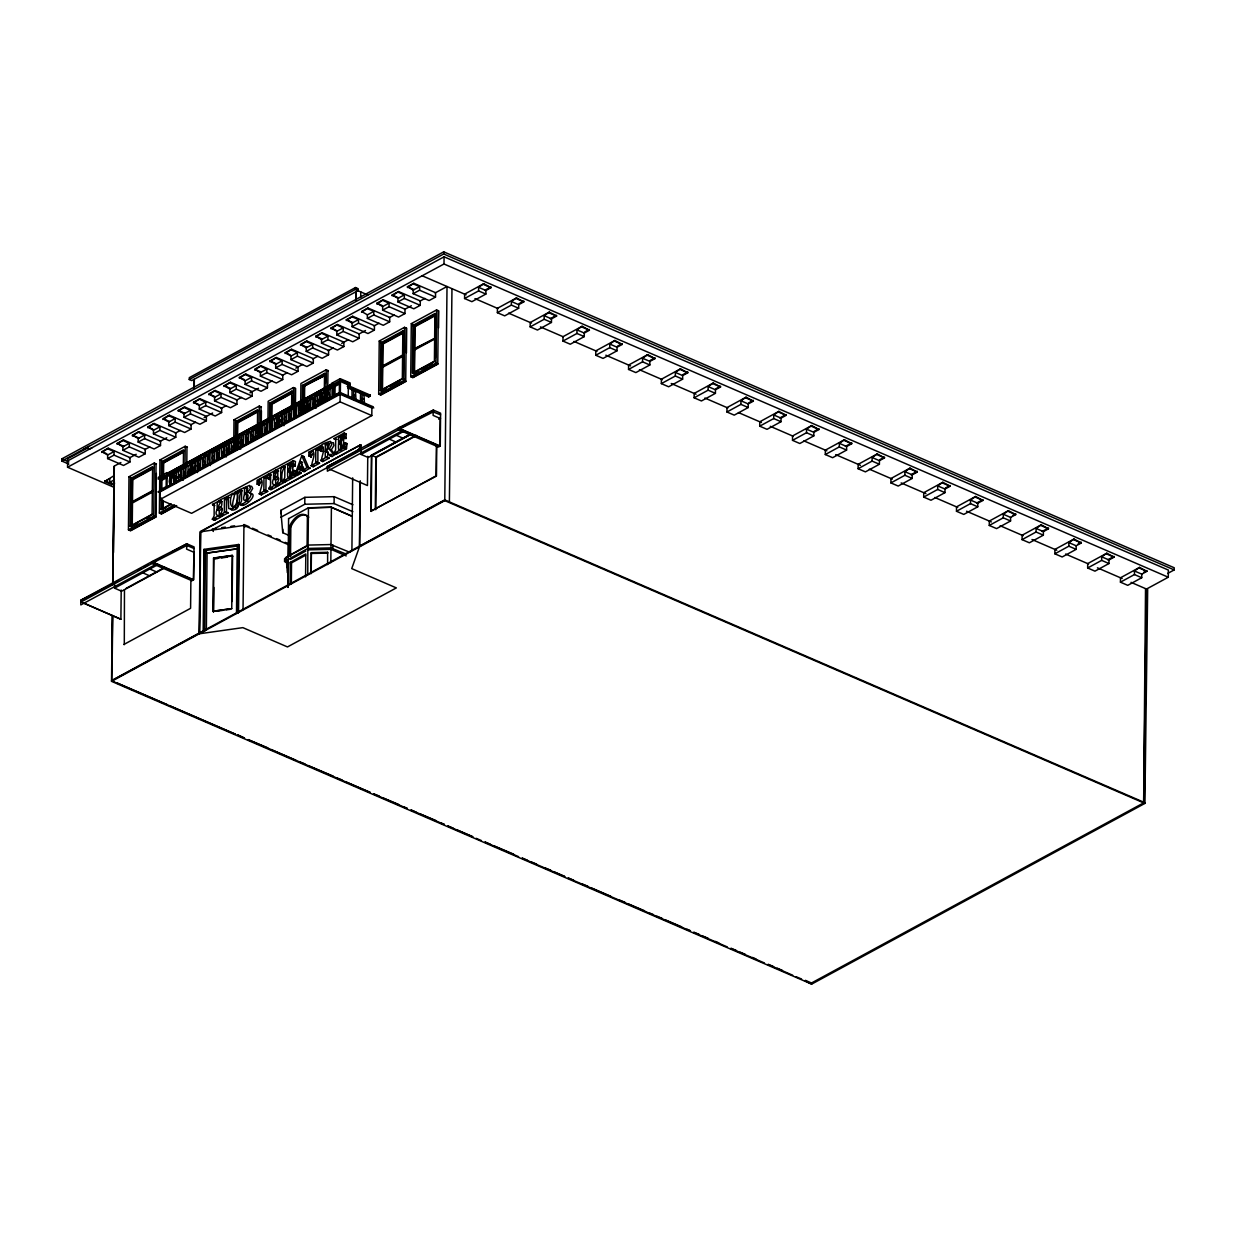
<?xml version="1.0" encoding="UTF-8"?>
<svg xmlns="http://www.w3.org/2000/svg" width="1236" height="1236" viewBox="0 0 1236 1236"><rect width="100%" height="100%" fill="white"/><g stroke="black" fill="none" stroke-linecap="round" stroke-linejoin="round"><path stroke-width="1.5" d="M464.581 298.525L464.628 294.137L483.724 283.724L491.016 287.694L485.902 290.491L478.61 287.324L478.579 290.908L464.581 298.525L471.889 301.677L485.872 294.06L485.902 290.491M478.61 287.324L483.724 283.724M497.382 312.708L497.428 308.32L516.524 297.907L523.817 301.878L518.703 304.674L511.395 301.507L511.364 305.091L497.382 312.708L504.69 315.86L518.672 308.243L518.703 304.674M511.395 301.507L516.524 297.907M530.182 326.891L530.213 322.503L549.309 312.09L556.602 316.061L551.488 318.857L544.195 315.69L544.164 319.274L530.182 326.891L537.475 330.043L551.457 322.426L551.488 318.857M544.195 315.69L549.309 312.09M562.967 341.074L563.013 336.686L582.11 326.273L589.402 330.244L584.288 333.04L576.98 329.873L576.949 333.457L562.967 341.074L570.275 344.226L584.257 336.609L584.288 333.04M576.98 329.873L582.11 326.273M595.767 355.257L595.798 350.869L614.895 340.456L622.202 344.427L617.073 347.208L609.781 344.056L609.75 347.64L595.767 355.257L603.06 358.409L617.042 350.792L617.073 347.208M609.781 344.056L614.895 340.456M628.552 369.44L628.599 365.053L647.695 354.639L654.987 358.61L649.873 361.391L642.565 358.239L642.535 361.824L628.552 369.44L635.86 372.592L649.842 364.975L649.873 361.391M642.565 358.239L647.695 354.639M661.353 383.623L661.384 379.236L680.495 368.822L687.788 372.793L682.658 375.574L675.366 372.422L675.335 376.007L661.353 383.623L668.645 386.775L682.627 379.158L682.658 375.574M675.366 372.422L680.495 368.822M694.138 397.807L694.184 393.419L713.28 383.005L720.573 386.976L715.459 389.757L708.151 386.605L708.12 390.19L694.138 397.807L701.445 400.958L715.428 393.342L715.459 389.757M708.151 386.605L713.28 383.005M726.938 411.99L726.969 407.602L746.08 397.189L753.373 401.159L748.259 403.94L740.951 400.788L740.92 404.373L726.938 411.99L734.23 415.141L748.228 407.525L748.259 403.94M740.951 400.788L746.08 397.189M759.723 426.173L759.769 421.785L778.865 411.372L786.158 415.342L781.044 418.123L773.751 414.972L773.705 418.556L759.723 426.173L767.031 429.325L781.013 421.708L781.044 418.123M773.751 414.972L778.865 411.372M792.523 440.356L792.554 435.968L811.666 425.555L818.958 429.525L813.844 432.306L806.536 429.155L806.505 432.724L792.523 440.356L799.816 443.508L813.813 435.891L813.844 432.306M806.536 429.155L811.666 425.555M825.308 454.539L825.354 450.151L844.451 439.738L851.743 443.709L846.629 446.49L839.337 443.338L839.306 446.907L825.308 454.539L832.616 457.691L846.598 450.074L846.629 446.49M839.337 443.338L844.451 439.738M858.108 468.722L858.155 464.334L877.251 453.921L884.543 457.892L879.429 460.673L872.122 457.521L872.091 461.09L858.108 468.722L865.416 471.874L879.399 464.257L879.429 460.673M872.122 457.521L877.251 453.921M890.909 482.905L890.94 478.517L910.036 468.104L917.328 472.075L912.214 474.856L904.922 471.704L904.891 475.273L890.909 482.905L898.201 486.057L912.183 478.44L912.214 474.856M904.922 471.704L910.036 468.104M923.694 497.088L923.74 492.7L942.836 482.287L950.129 486.258L945.015 489.039L937.707 485.887L937.676 489.456L923.694 497.088L931.002 500.24L944.984 492.623L945.015 489.039M937.707 485.887L942.836 482.287M956.494 511.271L956.525 506.868L975.621 496.47L982.929 500.441L977.8 503.222L970.507 500.07L970.476 503.639L956.494 511.271L963.786 514.423L977.769 506.806L977.8 503.222M970.507 500.07L975.621 496.47M989.279 525.455L989.325 521.051L1008.422 510.653L1015.714 514.624L1010.6 517.405L1003.292 514.253L1003.261 517.822L989.279 525.455L996.587 528.606L1010.569 520.989L1010.6 517.405M1003.292 514.253L1008.422 510.653M1022.079 539.638L1022.11 535.234L1041.222 524.837L1048.514 528.807L1043.4 531.588L1036.092 528.436L1036.062 532.005L1022.079 539.638L1029.372 542.789L1043.354 535.173L1043.4 531.588M1036.092 528.436L1041.222 524.837M1054.864 553.805L1054.911 549.417L1074.007 539.02L1081.299 542.99L1076.185 545.771L1068.877 542.619L1068.846 546.188L1054.864 553.805L1062.172 556.972L1076.154 549.356L1076.185 545.771M1068.877 542.619L1074.007 539.02M1087.665 567.988L1087.695 563.601L1106.807 553.203L1114.1 557.173L1108.986 559.954L1101.678 556.803L1101.647 560.371L1087.665 567.988L1094.957 571.156L1108.955 563.539L1108.986 559.954M1101.678 556.803L1106.807 553.203M1120.449 582.171L1120.496 577.784L1139.592 567.386L1146.884 571.356L1141.77 574.137L1134.478 570.986L1134.447 574.555L1120.449 582.171L1127.757 585.339L1141.74 577.722L1141.77 574.137M1134.478 570.986L1139.592 567.386M153.527 560.789L80.742 600.279L80.819 604.914L153.758 565.516L153.527 560.789L186.821 543.794L194.037 546.915L193.681 579.777L153.635 562.457M811.65 984.134L111.534 681.345L112.322 615.528M165.33 567.525L121.638 591.225L114.562 588.166L114.593 584.69M82.735 602.751L120.896 619.267L121.205 590.035M124.295 644.667L124.465 589.696M156.354 473.45L155.891 517.05L130.614 530.754L128.436 529.811L128.992 476.741L154.284 463.036L156.447 463.979M130.104 526.212L130.614 478.564L152.615 466.636L152.105 514.284L130.104 526.212L131.866 526.969M131.062 526.629L131.572 478.981L151.873 467.965M152.955 491.063L131.68 502.604L131.433 525.825L152.708 514.284M152.368 469.077L132.731 479.738L132.484 502.357L131.68 502.001L131.928 479.383L153.202 467.841M131.897 525.068L132.376 479.336L152.677 468.32M132.237 526.181L132.484 502.944L152.121 492.299M128.436 529.811L153.727 516.107L154.284 463.036M156.045 463.794L155.489 516.864L130.213 530.584M176.717 505.756L161.561 513.975L159.382 513.033L159.938 459.962L185.215 446.258L187.393 447.2M159.938 491.99L340.147 394.269L371.881 407.988L372.793 406.629L371.897 407.107L371.804 415.59L191.595 513.326L159.846 499.591L160.093 477.281M161.916 480.279L161.823 489.966L160.804 489.533L160.912 479.846L166.273 476.926L167.293 477.374L161.916 480.279L160.912 479.846M165.392 508.011L161.051 509.433L161.159 498M161.391 477.034L161.545 461.785L183.546 449.858L183.175 478.61M161.993 509.85L162.101 500.317M162.364 475.551L162.503 462.202L182.804 451.186M163.276 500.456L163.183 509.402L162.364 509.047L162.457 500.116M162.719 475.798L162.858 462.604L184.133 451.078M162.828 508.29L162.905 500.673M163.167 475.891L163.306 462.558L183.623 451.542M163.523 476.154L163.662 462.959L183.299 452.314M166.273 476.926L166.18 486.613L160.804 489.533M167.03 474.47L167.045 472.585L158.285 477.328L158.254 479.213L167.03 474.47L175.342 478.069M167.014 487.293L167.138 475.335L175.203 478.826M167.571 473.156L167.555 474.701L331.959 385.539L331.959 384.535L167.571 473.697M170.182 485.563L169.224 481.561L170.305 473.62L171.85 472.785L173.673 473.573L173.565 483.817M171.85 472.785C170.213 498.371 172.206 476.107 170.244 479.599M174.987 482.967L174.029 478.95L175.11 471.024L176.655 470.19L178.478 470.978L178.37 481.221M176.655 470.19C175.018 495.76 177.011 473.496 175.048 476.988M183.283 468.367L181.445 467.579L179.915 468.413C183.778 487.741 174.029 478.054 181.383 473.558C179.374 475.381 180.209 479.923 183.16 480.31M181.321 479.522L181.445 467.579M185.029 463.315L185.215 446.258M186.25 464.968C184.627 490.553 186.621 468.29 184.658 471.781C181.306 479.043 186.976 481.453 184.72 465.802L186.25 464.968L188.073 465.771L187.965 475.999M186.821 462.187L186.976 447.015M189.262 379.529L189.278 377.675L355.504 287.54L358.193 288.699L358.177 290.537L191.734 380.595L189.262 379.529L355.489 289.379L358.177 290.537M191.055 462.372L189.525 463.206C193.388 482.534 183.623 472.847 190.993 468.351C187.656 475.613 193.31 478.023 191.055 462.372L192.878 463.16L192.77 473.403M123.878 644.481L190.591 608.313L190.885 579.962M194.037 388.228L193.913 379.421M194.237 388.32L194.33 379.514M197.575 470.792L197.683 460.565L195.86 459.761L194.315 460.595C198.193 479.939 188.428 470.236 195.798 465.74C193.774 467.579 194.624 472.121 197.559 472.507M151.765 561.747L151.873 563.415L191.92 580.735L193.357 579.962L193.975 551.998M195.736 471.719L195.86 459.761M198.996 469.943L198.038 465.926L199.12 458L200.665 457.165L202.488 457.953L202.38 468.197M200.665 457.165C199.027 482.735 201.02 460.472 199.058 463.964M200.479 531.681L199.413 633.172L111.75 680.712L112.522 615.621M199.614 633.265L200.68 531.774L360.418 444.945M203.801 467.332L202.828 463.33L203.925 455.389L205.454 454.554L207.293 455.342L207.184 465.586M203.167 631.627L204.033 549.356L238.718 544.473L239.243 545.292L238.533 612.253M205.454 454.554C203.832 480.14 205.825 457.876 203.863 461.368M203.832 619.051L204.033 549.356M204.651 631.411L205.5 550.514L237.219 546.034L236.509 613.458M206.35 630.175L207.076 553.002L238.795 548.521M210.429 465.524C204.404 463.562 210.475 456.517 208.729 452.793L210.259 451.959L212.082 452.747L211.989 462.99M210.259 451.959C208.637 477.529 210.63 455.265 208.668 458.757M226.435 512.677L226.574 500.055L228.181 498.417L226.064 497.505L224.458 499.128L224.319 511.766L228.042 512.925L221.707 516.354C216.964 515.505 224.859 511.101 221.368 507.347L217.088 509.665C211.696 520.093 229.958 512.925 214.523 520.263L212.407 519.336L214.137 515.86L214.152 504.674L212.561 504.427L218.896 500.997C223.716 501.77 216.501 504.844 219.236 508.212M213.411 462.125L212.438 458.123L213.534 450.182L215.064 449.348L216.887 450.136L216.779 460.379M232.229 555.397L231.75 608.622L213.055 611.264L213.519 558.039L232.229 555.397L232.831 556.339M213.318 611.696L213.874 558.595L232.584 555.953L232.105 601.468M213.565 612.083L213.828 587.424M214.523 520.263L215.991 518.626M215.064 449.348C213.442 474.933 215.419 452.67 213.473 456.161M218.2 459.529L217.242 455.512L218.324 447.586L219.869 446.752L221.692 447.54L221.584 457.784M212.407 519.336L218.741 515.505M237.884 493.226L235.118 492.191L239.305 489.92L241.422 490.831L239.305 490.337L237.899 491.65L236.988 503.825L234.5 507.471L231.426 509.247L228.753 508.521L228.196 498.015L226.08 497.104C214.013 502.619 224.102 497.459 221.383 506.374L217.103 508.691L217.258 503.037L218.896 500.997M222.063 509.031L219.22 510.576L219.251 516.571L220.858 516.416M219.869 446.752C218.231 472.322 220.224 450.058 218.262 453.55M221.707 516.354L223.175 514.732M226.389 455.172L226.497 444.929L224.674 444.141L223.129 444.975C227.007 464.303 217.242 454.616 224.612 450.12C222.588 451.943 223.438 456.486 226.373 456.872M224.55 456.084L224.674 444.141M219.591 515.443L225.925 511.611M229.587 497.691L226.837 496.687L233.094 493.288C236.864 494.817 230.437 502.743 233.542 507.672M229.463 441.53C227.841 467.115 229.834 444.852 227.872 448.344C224.535 455.605 230.19 458.015 227.934 442.364L229.463 441.53L231.302 442.334L231.194 452.561M234.268 438.935L232.739 439.769C236.601 459.097 226.837 449.41 234.207 444.914C230.869 452.175 236.524 454.585 234.268 438.935L236.107 439.722L235.999 449.966M235.103 492.608C239.583 492.5 237.59 506.065 232.862 507.378C229.216 505.478 229.927 496.084 233.094 493.288M233.805 438.749L234.006 419.792L259.282 406.088L261.46 407.03M235.443 436.864L235.612 421.63L257.613 409.688L257.459 424.937M236.323 444.898L236.385 439.182M236.431 435.381L236.57 422.032L256.872 411.016M236.679 445.053L236.74 439.398M236.787 435.644L236.926 422.449L258.2 410.908M237.235 435.721L237.374 422.388L257.675 411.372M237.451 449.58L237.544 437.158L239.073 436.323L240.896 437.111L240.788 447.355M237.59 435.984L237.729 422.789L257.366 412.144M237.235 493.519L235.118 492.191M240.773 449.07L238.95 448.282L239.073 436.323M237.992 613.334L238.718 544.473M239.846 504.458L241.545 500.935L241.638 490.275L240 489.549L249.517 485.408L250.414 488.637L247.679 492.345C256.995 492.716 244.002 505.339 239.846 504.458L241.962 505.37C246.119 506.25 259.112 493.627 249.796 493.257L252.7 488.452L251.634 486.32L249.703 486.459M242.21 446.505L241.252 442.488L242.333 434.562L243.878 433.728L245.701 434.516L245.593 444.759M241.962 505.37L243.368 503.794M240 489.95L242.117 490.862L240 489.549M243.878 433.728C242.241 459.298 244.234 437.034 242.271 440.526M243.044 609.688L243.94 524.512L249.085 526.737M244.496 487.942L244.434 493.813C247.88 493.396 249.131 485.068 244.496 487.942L247.741 488.313M247.015 443.894L246.057 439.892L247.138 431.951L248.683 431.117L250.506 431.905L250.398 442.148M246.567 493.257L246.613 488.853M248.683 431.117C247.046 456.702 249.039 434.439 247.076 437.93M251.82 441.298L250.862 437.281L251.943 429.355L253.488 428.521L255.311 429.309L255.203 439.552M253.488 428.521C251.85 454.091 253.844 431.827 251.881 435.319M256.624 438.687L255.651 434.686L256.748 426.744L258.278 425.91L260.116 426.698L260.008 436.941M257.366 432.554L257.412 428.753M257.011 484.327L257.057 480.294L267.934 474.392L270.051 475.304L269.695 479.522L266.559 476.617L263.932 477.42L263.886 490.306L267.625 491.464L261.275 494.894C257.181 493.21 264.875 484.018 261.028 478.996C254.987 481.484 258.757 488.823 261.213 481.128M258.278 425.91C256.655 451.495 258.648 429.232 256.686 432.724M258.957 436.416L259.282 406.088M259.127 485.254L259.174 481.206M260.719 437.173L261.043 406.845M261.136 437.359L261.414 410.815M261.429 436.092L260.456 432.075L261.553 424.133L263.083 423.315L264.906 424.102L264.798 434.33M261.275 494.894L262.156 493.952M263.083 423.315C261.46 448.884 263.453 426.621 261.491 430.113M259.158 493.983L265.508 490.136M267.671 477.513L266.049 478.332L265.925 489.842L266.404 491.495L267.625 491.047M267.888 420.704C266.25 446.273 268.243 424.025 266.281 427.517C262.944 434.778 268.614 437.189 266.343 421.538L267.888 420.704L269.711 421.491L269.602 431.735M267.965 420.225L268.166 401.267L293.442 387.563L295.62 388.506L295.358 413.148M267.579 478.61L267.934 474.392M278.687 471.04L276.169 469.927L282.503 466.497L284.62 467.409L281.623 467.44L280.757 469.974L280.742 481.159L284.465 482.334L278.131 485.763C273.388 484.898 281.283 480.495 277.791 476.741L273.527 479.058C268.119 489.487 286.381 482.334 270.947 489.657L268.83 488.745L270.56 485.269L270.576 474.083L268.984 473.821L275.319 470.391C280.139 471.163 272.924 474.238 275.659 477.606M269.479 431.688L269.772 403.09L291.773 391.163L292.731 391.58L270.73 403.508L270.591 416.856M270.452 430.19L270.545 420.657M270.808 430.7L270.839 427.131L271.642 427.471M270.9 420.873L271.657 426.883M270.947 417.104L271.086 403.909L292.36 392.384M271.256 430.545L271.302 426.729M271.41 415.296L271.534 403.863L291.851 392.847M270.947 489.657L272.569 487.617M268.984 474.238L271.101 475.149L268.984 473.821M271.75 417.459L271.889 404.265L291.526 393.62M272.692 418.092C271.055 443.678 273.048 421.414 271.086 424.906C267.748 432.167 273.403 434.578 271.147 418.927L272.692 418.092L274.516 418.896L274.407 429.124M268.83 488.745L275.164 484.898M276.169 470.329L277.776 470.174L277.806 475.783L273.527 478.1L273.681 472.43L275.319 470.391M277.497 415.497L275.952 416.331C279.83 435.659 270.066 425.972 277.436 421.476C274.083 428.737 279.753 431.148 277.497 415.497L279.321 416.285L279.212 426.528M278.486 478.44L275.643 479.985L275.674 485.98L277.281 485.81M278.131 485.763L279.753 483.724M278.285 471.256L276.169 469.927M284.017 423.917L284.125 413.674L282.287 412.886L280.757 413.72C284.62 433.063 274.871 423.361 282.225 418.865C280.217 420.704 281.051 425.246 284.002 425.632M287.926 534.972L282.75 532.731L280.757 510.391L304.844 497.335L334.168 496.656L352.909 504.751M282.163 424.844L282.287 412.886M276.014 484.836L282.349 481.005M283.044 481.036L284.774 477.56L284.836 466.528L283.199 466.126L293.334 460.626L295.45 461.538L295.064 466.126L291.681 462.99L287.803 464.473C287.401 479.831 289.039 462.218 292.808 466.358L292.731 474.176L290.275 473.434L289.471 471.117L287.725 471.364C286.52 486.551 293.071 468.228 296.223 471.24L295.62 476.277L285.161 481.947L283.044 481.036L293.504 475.35L295.62 476.277M282.75 532.731L282.781 529.271M285.439 423.067L284.465 419.05L285.562 411.125L287.092 410.29L288.915 411.078L288.807 421.321M285.161 481.947L286.628 480.31M287.092 410.29C285.47 435.86 287.463 413.596 285.501 417.088M287.617 569.657L287.571 573.01L285.964 557.343L307.857 545.091L330.8 544.551L349.85 552.291M287.88 587.409L288.591 518.548M288.112 587.193L288.343 565.115M288.421 556.818L288.56 543.809L285.13 542.326M290.228 420.456L289.27 416.455L290.367 408.513L291.897 407.679L293.72 408.467L293.612 418.71M291.171 471.843L289.857 472.291L289.873 477.946L291.665 477.606M289.888 468.429L289.919 465.385L293.797 463.902M289.502 526.32L289.193 555.814L307.084 546.111L307.393 516.617L308.722 517.189A16.918 9.718 -66.6 0 0 290.831 526.891L289.502 526.32A16.918 9.718 -66.6 0 1 307.393 516.617M290.275 473.434L290.692 465.447M291.619 406.412L291.773 391.163M290.089 583.361L290.305 562.349L305.817 553.929L305.57 576.857M290.336 559.46L305.848 551.04M291.897 407.679C290.275 433.264 292.252 411.001 290.29 414.493M290.537 556.385L290.831 526.891M292.221 405.562L292.329 396.138M291.325 583.902L291.541 562.874L305.508 555.304M293.241 406.52L293.442 387.563M292.947 465.215L293.334 460.626M294.94 412.963L295.203 388.32M295.033 417.861L294.075 413.844L295.157 405.918L296.702 405.084L298.525 405.871L298.417 416.115M295.018 474.531L301.785 455.729L303.901 456.64L308.706 467.61A2.225 1.282 -66.6 0 0 310.004 468.073L304.133 471.658C299.22 470.978 305.972 468.83 302.526 466.235L298.247 468.568L297.536 471.055L297.861 472.322L301.167 473.264L297.134 475.458L295.018 474.531L299.05 472.353L301.167 473.264M296.702 405.084C295.064 430.653 297.057 408.39 295.095 411.882M297.134 475.458L298.216 473.805M299.838 415.25L298.834 411.82L299.962 403.307L301.507 402.472L303.33 403.26M300.642 410.043L300.703 404.357M300.75 400.557L300.92 383.5L326.211 369.796L328.374 370.738M301.507 402.472C299.869 428.042 301.862 405.794 299.9 409.286M302.233 413.921L302.542 385.323L324.543 373.396L325.501 373.813L325.392 383.33M303.191 414.323L303.314 402.89M303.345 399.074L303.5 385.74L325.501 373.813M303.562 412.932L303.608 409.363L310.159 405.81M303.67 403.106L303.608 408.761L310.159 405.207M303.716 399.336L303.855 386.142L325.933 374.956L303.855 386.142M304.087 407.046L304.118 403.245M304.164 399.429L304.303 386.096L326.304 374.153M304.442 407.231L304.504 401.576M304.535 397.807L304.659 386.497M304.133 471.658L305.385 470.344M304.674 409.657C305.153 416.841 301.352 405.732 306.234 405.841C302.897 413.102 308.552 415.512 306.296 399.877L308.135 400.665L308.027 410.893M304.705 406.675L304.767 400.696L306.296 399.877M280.68 517.328L304.767 504.257L304.844 497.335M302.017 470.731L307.888 467.146A2.225 1.282 -66.6 0 1 306.59 466.698L301.785 455.729M307.857 545.091L307.764 574.725M308.861 456.208L308.907 452.175L319.784 446.273L321.901 447.185L321.545 451.403L318.409 448.498L315.783 449.301L315.736 462.187L319.475 463.345L313.125 466.775C309.031 465.091 316.725 455.899 312.878 450.877C306.837 453.365 310.607 460.704 313.063 452.994M308.058 546.528L308.459 507.78L331.402 507.239L352.152 516.215M311.101 397.266C309.479 422.836 311.472 400.572 309.51 404.079C306.157 411.341 311.827 413.751 309.572 398.1L311.101 397.266L312.924 398.054L312.832 408.297M310.978 457.135L311.009 454.431M311.055 573.689L311.287 552.677L327.633 552.291L327.741 553.095L311.395 553.465L311.287 552.677M311.194 572.577L311.395 553.465M313.125 466.775L314.392 465.462M316.076 408.235L314.238 407.447L314.377 395.489L315.906 394.655L317.729 395.458L317.621 405.686M315.906 394.655L315.783 406.613L314.778 403.168L315.844 400.634L313.28 403.43L314.238 407.447M311.009 465.864L317.358 462.017M321.545 451.403L320.526 449.41L317.899 450.213L317.868 463.098L319.475 462.928M320.711 392.059L319.166 392.894C323.044 412.221 313.28 402.534 320.649 398.023C317.297 405.3 322.967 407.71 320.711 392.059L322.534 392.847L322.426 403.09M319.429 450.491L319.784 446.273M337.243 453.071L331.974 456.563L329.857 455.651L326.01 450.97L325.222 451.403L325.284 457.042L328.946 458.201L322.75 461.569C318.981 459.962 325.995 451.31 322.426 446.474C318.007 445.207 327.54 441.932 330.553 441.345L331.82 444.62L329.162 449.008L332.824 453.257L335.342 454.23M322.75 461.569L323.894 460.348M325.516 389.448L323.971 390.282C327.849 409.626 318.085 399.923 325.454 395.427C322.102 402.689 327.772 405.099 325.516 389.448L327.339 390.236L327.231 400.479M324.234 401.978L324.342 392.445M324.373 388.645L324.543 373.396M325.053 382.14L325.13 374.601M325.238 450.615L325.3 444.079C335.327 439.985 322.627 453.164 327.355 451.526M326.026 386.853L326.211 369.796M320.634 460.642L326.829 456.872M328.652 399.63L327.648 396.2L327.973 370.553M328.143 451.882L327.324 457.459L328.946 457.799M327.37 449.904L327.416 445.006L329.61 444.018M327.787 395.087L328.776 387.687L330.306 386.853L332.144 387.64L332.036 397.884M327.617 564.558L327.633 552.291M330.306 386.853C328.683 412.422 330.676 390.159 328.714 393.651M334.74 386.744L331.418 385.308L331.433 383.423L340.194 378.679L350.174 382.99L350.159 384.875L347.239 386.466M331.897 384.102L166.675 473.712L331.974 384.01M330.815 562.72L331.402 507.239L308.459 507.919M333.102 397.22L333.241 383.376M333.952 395.628L334.06 385.941L339.436 383.021L340.441 383.469L340.348 393.156L339.328 392.708L333.952 395.628L334.971 396.061L335.08 386.374L340.441 383.469M329.857 455.651L333.674 453.164M332.901 544.952L332.855 548.305L330.954 549.325L308.027 549.865M334.029 438.965L335.682 438.965L335.605 449.997L333.874 453.473L344.334 447.787L346.466 448.699L347.053 443.662C343.902 440.665 337.366 458.973 338.571 443.801L340.302 443.554L341.105 445.872L343.562 446.598L343.639 438.795C339.885 434.639 338.247 452.268 338.633 436.911L342.511 435.412L345.895 438.564L346.281 433.975L344.164 433.048L334.029 438.548L337.073 439.444M352.832 511.689L334.091 503.577L334.168 496.656M339.328 392.708L339.436 383.021M159.846 499.591L340.07 401.855L340.302 381.43L348.351 384.921M331.418 385.308L340.178 380.564L340.194 378.679M340.642 448.915L340.688 444.713L342.001 444.28M340.703 442.38L340.75 437.822L343.886 436.323M341.105 445.872L341.522 437.884M343.778 437.652L344.164 433.048M348.228 396.864L348.367 383.036M351.982 398.286L352.075 389.742L353.681 388.876L353.573 399.336M351.905 550.653L352.662 477.884M355.489 289.379L355.504 287.54M355.906 300.518L355.798 291.619L356.107 300.595M355.983 399.939L355.427 389.634M351.657 454.323L358.378 449.765M360.727 297.243L360.773 291.928M360.449 401.947L360.541 393.403L362.148 392.538L362.04 402.998M360.124 481.098L359.429 546.899L351.719 568.606L396.339 587.903L287.478 646.938L242.859 627.641L199.197 633.805L200.263 531.588L360.711 444.775L360.665 448.637M360.464 448.544L360.912 444.898M360.325 481.19L359.645 546.266L444.991 499.993M410.197 434.732L368.189 457.505L361.113 454.446L361.144 450.97M364.45 403.6L363.894 393.295L362.287 394.16M367.756 456.316L367.447 485.547L329.301 469.047M368.73 396.957L370.336 395.165L368.73 396.957L347.764 387.888M436.771 446.15L436.462 476.061L370.8 511.271L371.387 455.188L409.873 434.315M371.217 511.441L371.804 455.358L410.275 434.5M375.296 509.448L375.837 457.104L415.991 435.335M375.806 509.68L376.347 457.335L416.501 435.551M378.679 394.099L403.956 380.394L406.134 381.337L380.858 395.041L378.679 394.099L379.236 341.028L404.512 327.324L406.69 328.266L406.428 352.909M402.921 332.608L382.604 343.623L382.109 391.256L380.348 390.499L380.842 342.851L402.843 330.924L403.801 331.341L381.8 343.268L381.306 390.916L386.389 388.166M381.677 390.112L381.924 366.891L403.199 355.35L402.951 378.571L381.677 390.112L382.48 390.468L382.727 367.231L404.002 355.705M381.924 366.289L382.156 343.67L403.43 332.144L403.199 354.747L381.924 366.289L382.727 366.644L382.975 344.025L404.249 332.484M400.093 427.084L327.293 466.559L327.37 471.21L400.325 431.797L400.093 427.084L433.388 410.074L440.588 413.195L440.248 446.072L400.186 428.753M380.348 390.499L402.349 378.571L402.843 330.924M403.554 356.107L403.307 378.988L402.349 378.571M403.956 380.394L404.512 327.324M406.273 328.081L405.717 381.151L380.441 394.871M410.738 376.717L436.014 363.013L438.193 363.956L412.917 377.66L410.738 376.717L411.294 323.647L436.571 309.942L438.749 310.869L438.564 327.942M434.902 313.542L412.901 325.47L412.407 373.118L434.408 361.19L434.902 313.542L435.86 313.959L413.859 325.887L413.365 373.535M435.257 337.366L435.489 314.747L414.215 326.289L413.983 348.907L436.061 337.722L413.967 349.51L413.736 372.731L435.01 361.19M414.184 371.974L414.663 326.242L434.979 315.226M414.539 373.087L414.786 349.85L436.061 338.309L435.242 337.969L435.041 357.621M436.293 315.103L415.018 326.644L414.786 349.263L413.983 348.907M435.396 357.791L435.675 331.109M436.014 363.013L436.571 309.942M370.8 511.271L436.045 475.875L436.37 445.269M438.332 310.7L437.776 363.77L412.5 377.49M400.356 430.545L438.471 447.03L439.908 446.242L440.201 418.463L433.125 415.389L433.156 411.928L440.572 414.802M83.569 449.301L443.693 253.998L443.724 251.835L1174.2 567.757L1174.185 569.92L1167.649 573.458M87.741 447.895L67.64 458.741L67.547 467.223L444.002 263.994L444.079 256.81L1168.36 570.059L1168.283 577.227L1146.514 589.047L1144.273 802.427L444.775 499.9L111.534 680.619L114.994 682.117M111.534 681.345L444.775 500.626L447.015 286.52L435.134 292.932M451.974 288.668L449.379 502.249M805.115 980.581L810.414 983.593L1143.655 802.875L1145.525 588.969M68.876 464.103L61.8 461.043L61.831 458.865L443.724 251.835M107.656 455.002L101.846 451.665L108.258 448.204L130.012 457.614L129.95 462.001L123.538 465.462L107.625 458.587L107.656 455.002L114.067 451.542L114.036 455.126L107.625 458.587M114.531 483.276L111.982 484.651L104.674 481.499L114.237 475.536M101.831 452.484L108.258 448.204M114.129 484.218L109.757 482.318L109.788 478.734L104.674 481.499M111.982 484.651L111.982 483.848M112.677 584.891L114.098 466.188L120.896 462.527M112.909 583.068L114.315 466.281M112.275 653.999L112.739 615.713M113.48 552.523L114.33 481.685M122.936 446.752L117.126 443.415L123.538 439.954L145.292 449.363L145.23 453.766L138.818 457.227L122.889 450.337L122.936 446.752L129.347 443.291L129.301 446.876L122.889 450.337M117.111 444.234L123.538 439.954M138.216 438.502L132.406 435.18L138.818 431.719L160.556 441.113L160.51 445.516L154.098 448.977L138.169 442.086L138.216 438.502L144.627 435.041L144.581 438.625L138.169 442.086M132.391 435.984L138.818 431.719M153.496 430.267L147.687 426.93L154.098 423.469L175.836 432.878L175.79 437.266L169.378 440.727L153.449 433.836L153.496 430.267L159.907 426.806L159.861 430.375L153.449 433.836M147.671 427.733L154.098 423.469M168.776 422.017L162.951 418.68L169.363 415.219L191.117 424.628L191.07 429.031L184.658 432.492L168.729 425.601L168.776 422.017L175.188 418.556L175.141 422.14L168.729 425.601M162.951 419.498L169.363 415.219M184.056 413.766L178.231 410.429L184.643 406.968L206.397 416.377L206.35 420.781L199.938 424.242L184.009 417.351L184.056 413.766L190.468 410.306L190.421 413.89L184.009 417.351M178.231 411.248L184.643 406.968M199.336 405.516L193.511 402.194L199.923 398.734L221.677 408.143L221.63 412.53L215.219 415.991L199.29 409.101L199.336 405.516L205.748 402.055L205.701 405.64L199.29 409.101M193.511 402.998L199.923 398.734M214.616 397.281L208.791 393.944L215.203 390.483L236.957 399.892L236.895 404.28L230.483 407.741L214.57 400.866L214.616 397.281L221.028 393.82L220.981 397.405L214.57 400.866M208.791 394.763L215.203 390.483M229.881 389.031L224.071 385.694L230.483 382.233L252.237 391.642L252.175 396.045L245.763 399.506L229.85 392.615L229.881 389.031L236.308 385.57L236.261 389.155L229.85 392.615M224.056 386.513L230.483 382.233M245.161 380.781L239.351 377.459L245.763 373.998L267.517 383.392L267.455 387.795L261.043 391.256L245.13 384.365L245.161 380.781L251.572 377.32L251.541 380.904L245.13 384.365M239.336 378.262L245.763 373.998M260.441 372.546L254.631 369.209L261.043 365.748L282.797 375.157L282.735 379.545L276.323 383.005L260.394 376.13L260.441 372.546L266.852 369.085L266.821 372.669L260.394 376.13M254.616 370.027L261.043 365.748M275.721 364.296L269.911 360.958L276.323 357.498L298.061 366.907L298.015 371.31L291.603 374.771L275.674 367.88L275.721 364.296L282.132 360.835L282.086 364.419L275.674 367.88M269.896 361.777L276.323 357.498M291.001 356.045L285.192 352.724L291.603 349.263L313.341 358.656L313.295 363.06L306.883 366.52L290.954 359.63L291.001 356.045L297.412 352.584L297.366 356.169L290.954 359.63M285.176 353.527L291.603 349.263M306.281 347.81L300.456 344.473L306.868 341.012L328.621 350.421L328.575 354.809L322.163 358.27L306.234 351.379L306.281 347.81L312.693 344.35L312.646 347.919L306.234 351.379M300.456 345.277L306.868 341.012M321.561 339.56L315.736 336.223L322.148 332.762L343.902 342.171L343.855 346.559L337.443 350.02L321.514 343.144L321.561 339.56L327.973 336.099L327.926 339.684L321.514 343.144M315.736 337.042L322.148 332.762M336.841 331.31L331.016 327.973L337.428 324.512L359.182 333.921L359.135 338.324L352.724 341.785L336.795 334.894L336.841 331.31L343.253 327.849L343.206 331.433L336.795 334.894M331.016 328.791L337.428 324.512M352.121 323.059L346.296 319.738L352.708 316.277L374.462 325.686L374.4 330.074L367.988 333.535L352.075 326.644L352.121 323.059L358.533 319.599L358.486 323.183L352.075 326.644M346.296 320.541L352.708 316.277M367.401 314.825L361.576 311.487L367.988 308.027L389.742 317.436L389.68 321.824L383.268 325.284L367.355 318.409L367.401 314.825L373.813 311.364L373.766 314.948L367.355 318.409M361.561 312.306L367.988 308.027M382.666 306.574L376.856 303.237L383.268 299.776L405.022 309.185L404.96 313.589L398.548 317.049L382.635 310.159L382.666 306.574L389.077 303.114L389.046 306.698L382.635 310.159M376.841 304.056L383.268 299.776M397.946 298.324L392.136 295.002L398.548 291.541L420.302 300.935L420.24 305.338L413.828 308.799L397.915 301.908L397.946 298.324L404.357 294.863L404.326 298.448L397.915 301.908M392.121 295.806L398.548 291.541M413.226 290.089L407.416 286.752L413.828 283.291L435.566 292.7L435.52 297.088L429.108 300.549L413.179 293.658L413.226 290.089L419.637 286.628L419.591 290.213L413.179 293.658M407.401 287.555L413.828 283.291M1146.436 589.016L1147.672 589.557L1144.891 803.415L1143.655 802.875L1146.436 589.016L1131.033 582.341M293.504 475.35L294.106 470.313M344.334 447.787L344.937 442.751M299.591 472.538L300.363 469.479L303.222 467.934M292.221 468.197L292.808 466.358M343.052 440.634L343.639 438.795M238.764 503.006L238.054 505.539M362.704 402.843L362.086 398.517L363.832 399.274M300.487 461.43L298.571 467.579L302.233 465.586L300.487 461.43L302.604 462.357M300.688 468.49L302.125 463.886M354.037 399.769L353.62 394.856L355.365 395.613M358.378 450.692L360.51 444.697M346.111 445.902L345.23 447.586M237.451 506.513L235.767 507.965M329.162 449.008L331.279 449.919L333.936 445.532L333.396 442.704L330.429 442.658M248.127 501.121L246.474 500.92L246.536 495.59L247.741 495.018M484.666 290.352L491.032 286.891M519.043 303.67L523.817 301.074M550.252 318.718L556.617 315.257M584.628 332.036L589.402 329.425M617.428 346.219L622.202 343.608M650.229 360.402L655.003 357.791M683.014 374.585L687.788 371.974M715.814 388.768L720.588 386.157M748.599 402.951L753.373 400.34M779.808 418L786.173 414.524M814.184 431.318L818.958 428.707M845.393 446.366L851.758 442.89M879.769 459.684L884.543 457.073M910.978 474.732L917.344 471.256M945.355 488.05L950.144 485.439M976.564 503.098L982.929 499.622M1012.547 515.536L1015.729 513.805M1042.149 531.465L1048.514 527.988M1078.132 543.902L1081.315 542.171M1107.734 559.831L1114.1 556.355M1143.717 572.268L1146.9 570.538M444.079 256.81L89.394 449.162L86.288 447.818M160.062 479.182L167.138 475.335M333.226 385.277L340.302 381.43M176.593 470.993L180.008 469.077M173.256 473.264L183.361 467.78M191.796 463.206L198.548 459.545M212.036 452.237L217.088 449.487M220.456 447.664L227.208 444.002M282.843 413.828L289.579 410.182M298.015 405.609L308.135 400.124M169.811 475.675L208.791 454.539M212.175 452.7L237.606 438.904M246.072 434.315L295.219 407.664M298.618 405.825L308.784 400.31M311.395 398.888L312.924 398.054M316.2 396.277L334.199 386.513M131.68 502.001L152.955 490.46M177.351 477.235L180.626 475.458M177.335 477.838L180.611 476.061M253.859 437.127L257.119 435.35M373.828 407.942L340.024 393.326L157.992 492.036L340.024 392.445L372.793 406.629M159.938 491.125L340.178 393.388M161.051 509.433L171.201 503.933M162.364 509.047L170.553 504.612M132.762 525.702L137.829 522.952M146.296 518.363L149.68 516.524M389.773 386.327L399.923 380.812M415.049 372.608L418.432 370.769M421.816 368.946L427.625 365.98M428.598 365.269L431.982 363.43M159.382 513.033L174.539 504.813M161.143 513.805L176.315 505.57M303.901 456.64L301.615 455.821M225.029 499.73L228.196 498.015M238.625 492.361L241.422 490.831M274.268 473.033L277.436 471.302M317.235 449.719L321.901 447.185M341.213 436.725L346.281 433.975M241.422 491.248C237.312 496.254 242.596 510.7 231.518 510.082L230.529 508.336M284.62 467.826C281.175 469.51 280.572 484.079 284.465 481.916M296.223 471.24L293.766 470.499M347.053 443.662L344.612 442.936M228.042 512.523L226.837 512.955M346.466 448.699L335.991 454.385L333.658 453.581M328.158 467.069L212.329 529.889L213.318 531.465M338.231 461.615L348.305 456.146M114.484 583.021L118.455 580.874M137.721 570.429L140.95 568.668M144.04 567L148.011 564.852M151.302 563.06L157.389 559.754M158.903 558.935L163.832 556.262M172.051 551.812L186.821 543.794L186.93 545.462L194.006 548.521M368.096 445.485L374.57 441.978M399.382 428.521L405.47 425.215M407.107 424.334L433.388 410.074L433.496 411.743L399.861 428.923L439.908 446.242M81.004 602.009L153.789 562.534M400.356 428.815L327.694 468.212M114.562 588.166L158.239 564.466M361.113 454.446L404.805 430.761M126.134 588.321L164.496 567.509M438.765 419.236L440.526 418.278M288.591 518.687L308.459 507.78M120.896 619.267L82.874 602.674M287.942 556.803L284.604 558.626L284.574 561.623L287.092 562.72M237.451 735.018L244.527 738.077L237.745 734.848M1143.3 802.349L1144.891 802.689M811.588 984.165L1144.891 803.415M61.8 461.043L89.007 446.35M67.625 460.92L92.113 447.695M129.394 457.938L136.192 454.276M144.674 449.688L149.772 446.938M159.969 441.437L166.752 437.776M175.249 433.187L180.348 430.437M190.545 424.937L195.628 422.187M204.125 417.613L212.623 413.025M221.105 408.436L226.203 405.686M236.4 400.186L241.499 397.436M249.981 392.863L258.478 388.274M266.976 383.685L272.075 380.935M282.256 375.435L287.355 372.685M295.852 368.112L302.635 364.435M312.832 358.934L317.93 356.184M328.127 350.684L333.21 347.934M341.708 343.361L348.506 339.684M358.687 334.183L365.485 330.522M373.983 325.933L379.081 323.183M389.263 317.683L394.361 314.933M404.558 309.433L411.341 305.771M419.838 301.182L424.937 298.432M109.757 482.318L114.407 479.8M327.293 466.559L350.607 454.663M353.929 452.963L360.588 449.549M80.742 600.279L112.368 584.118M226.821 497.088L228.119 496.779L228.382 498.51M301.167 472.863L299.684 473.033M212.329 528.962L216.053 528.436M221.63 527.648L225.354 527.123M230.931 526.335L234.639 525.825M288.544 544.736L243.925 525.424L200.68 531.804M210.027 549.417L213.689 548.892M235.582 545.802L239.243 545.292M237.018 548.908L207.169 553.125L205.5 550.514M232.306 555.52L213.596 558.162L214.122 558.981L217.86 558.456M221.599 557.93L227.223 557.142M231.75 608.622L213.055 611.264M217.057 611.171L222.665 610.368M226.42 609.842L230.159 609.317M304.767 504.257L334.091 503.577M443.693 253.998L1174.185 569.92M444.002 263.994L1168.283 577.227M483.724 284.543L491.016 287.694M516.509 298.726L523.817 301.878M549.309 312.909L556.602 316.061M582.094 327.092L589.402 330.244M614.895 341.275L622.202 344.427M647.695 355.458L654.987 358.61M680.48 369.641L687.788 372.793M713.28 383.824L720.573 386.976M746.065 398.007L753.373 401.159M778.865 412.175L786.158 415.342M811.65 426.358L818.958 429.525M844.451 440.541L851.743 443.709M877.236 454.724L884.543 457.892M910.036 468.907L917.328 472.075M942.821 483.091L950.129 486.258M975.621 497.274L982.929 500.441M1008.422 511.457L1015.714 514.624M1041.206 525.64L1048.514 528.807M1074.007 539.823L1081.299 542.99M1106.792 554.006L1114.1 557.173M1139.592 568.189L1146.884 571.356M478.579 290.908L485.872 294.06M511.364 305.091L518.672 308.243M544.164 319.274L551.457 322.426M576.949 333.457L584.257 336.609M609.75 347.64L617.042 350.792M642.535 361.824L649.842 364.975M675.335 376.007L682.627 379.158M708.12 390.19L715.428 393.342M740.92 404.373L748.228 407.525M773.705 418.556L781.013 421.708M806.505 432.724L813.813 435.891M839.306 446.907L846.598 450.074M872.091 461.09L879.399 464.257M904.891 475.273L912.183 478.44M937.676 489.456L944.984 492.623M970.476 503.639L977.769 506.806M1003.261 517.822L1010.569 520.989M1036.062 532.005L1043.354 535.173M1068.846 546.188L1076.154 549.356M1101.647 560.371L1108.955 563.539M1134.447 574.555L1141.74 577.722M422.233 275.798L466.126 294.786M474.964 298.602L497.954 308.552M508.568 313.141L531.557 323.075M540.395 326.907L563.384 336.841M573.998 341.43L596.988 351.379M605.825 355.195L630.592 365.902M639.429 369.734L662.419 379.684M671.256 383.5L696.007 394.207M704.86 398.038L727.85 407.973M738.448 412.561L761.438 422.511M770.291 426.327L793.28 436.277M803.879 440.866L826.869 450.8M835.706 454.632L860.472 465.339M869.31 469.155L892.299 479.105M901.137 482.921L925.903 493.627M934.74 497.459L957.73 507.393M966.567 511.225L991.334 521.932M1000.171 525.748L1023.161 535.698M1031.998 539.514L1056.765 550.221M1065.602 554.052L1088.592 563.987M1097.429 567.818L1122.18 578.525M413.813 284.11L419.637 286.628M419.591 290.213L435.52 297.088M407.416 286.752L414.106 289.641M398.533 292.345L404.357 294.863M404.326 298.448L420.24 305.338M392.136 295.002L398.826 297.891M383.253 300.595L389.077 303.114M356.231 289.966L367.864 295.002M389.046 306.698L404.96 313.589M376.856 303.237L381.878 305.416M411.294 323.647L413.056 324.404M412.901 325.47L414.663 326.242M414.215 326.289L415.018 326.644M367.973 308.846L373.813 311.364M373.766 314.948L389.68 321.824M352.708 317.08L358.533 319.599M358.486 323.183L374.4 330.074M346.296 319.738L352.986 322.627M413.967 349.51L414.786 349.85M379.236 341.028L380.997 341.785M380.842 342.851L382.604 343.623M382.156 343.67L382.975 344.025M337.428 325.331L343.253 327.849M343.206 331.433L359.135 338.324M331.016 327.973L336.037 330.151M322.148 333.581L327.973 336.099M327.926 339.684L343.855 346.559M315.736 336.223L322.441 339.112M381.924 366.891L382.727 367.231M402.951 378.571L403.755 378.927M306.868 341.816L312.693 344.35M312.646 347.919L328.575 354.809M302.14 345.199L307.161 347.362M291.588 350.066L297.412 352.584M297.366 356.169L313.295 363.06M285.192 352.724L290.197 354.886M340.317 379.545L346.76 382.326M340.178 380.564L350.159 384.875M347.625 385.338L370.336 395.165M347.61 386.25L370.336 396.076M349.51 387.718L353.017 389.232M276.308 358.316L282.132 360.835M334.06 385.941L335.08 386.374M282.086 364.419L298.015 371.31M269.911 360.958L276.601 363.863M323.971 390.282L325.794 391.07M261.028 366.567L266.852 369.085M302.542 385.323L304.303 386.096M319.166 392.894L321.005 393.681M340.07 401.855L371.804 415.59M266.821 372.669L282.735 379.545M398.579 429.773L398.316 428.042M256.3 369.935L261.321 372.098M396.401 435.319L403.477 438.378M245.748 374.802L251.572 377.32M389.34 439.135L396.416 442.21M251.541 380.904L267.455 387.795M239.351 377.459L244.373 379.622M230.468 383.052L236.308 385.57M269.772 403.09L271.534 403.863M271.086 403.909L271.889 404.265M236.261 389.155L252.175 396.045M224.071 385.694L230.761 388.598M344.118 437.467L346.234 438.378M338.633 436.911L340.75 437.822M341.182 438.054L343.299 438.981M280.757 413.72L282.58 414.508M371.387 455.188L376.347 457.335M338.571 442.982L340.688 443.894M275.952 416.331L277.776 417.119M338.571 443.801L340.688 444.713M341.445 445.686L343.562 446.598M215.203 391.302L221.028 393.82M220.981 397.405L236.895 404.28M338.587 449.456L340.703 450.383M325.3 444.079L327.416 445.006M210.46 394.67L215.481 396.833M320.788 445.732L322.905 447.061L320.788 446.134M444.775 500.626L1143.655 802.875M333.874 453.056L335.991 453.983M325.222 451.403L327.339 452.314M319.738 450.306L321.87 451.233M315.783 449.301L317.899 450.213M199.923 399.537L205.748 402.055M326.829 457.289L328.946 458.201M205.701 405.64L221.63 412.53M193.511 402.194L198.532 404.357M234.006 419.792L235.767 420.564M308.907 452.175L311.024 453.087M235.612 421.63L237.374 422.388M236.926 422.449L237.729 422.789M320.634 460.24L322.75 461.152M309.201 456.022L311.317 456.949M317.358 462.418L319.475 463.345M315.736 462.187L317.868 463.098M184.643 407.787L190.468 410.306M311.009 465.462L313.125 466.374M190.421 413.89L206.35 420.781M178.231 410.429L184.936 413.334M307.888 467.146L310.004 468.073M237.544 437.158L239.367 437.946M307.888 467.563L310.004 468.475M293.287 465.03L295.404 465.941M232.739 439.769L234.562 440.557M298.247 468.568L300.363 469.479M302.032 470.329L304.149 471.24M287.803 464.473L289.919 465.385M290.352 465.632L292.469 466.544M169.363 416.038L175.188 418.556M283.199 466.126L285.315 467.038M283.183 466.528L285.315 467.44M175.141 422.14L191.07 429.031M295.018 474.13L297.134 475.041M287.725 471.364L289.857 472.291M290.614 473.249L292.731 474.176M164.635 419.406L169.656 421.569M223.129 444.975L224.952 445.763M275.304 470.792L277.436 471.719M154.083 424.272L159.907 426.806M283.044 480.634L285.161 481.546M282.349 481.407L284.465 482.334M273.527 479.058L275.643 479.985M159.861 430.375L175.79 437.266M267.888 478.425L270.02 479.352M147.687 426.93L152.692 429.093M263.932 477.42L266.049 478.332M331.402 507.378L352.136 516.354M275.164 485.3L277.281 486.227M273.558 485.053L275.674 485.98M268.83 488.328L270.947 489.255M138.803 432.523L144.627 435.041M257.351 484.141L259.467 485.068M265.508 490.537L267.625 491.464M144.581 438.625L160.51 445.516M263.886 490.306L266.018 491.217M194.315 460.595L196.153 461.383M132.406 435.18L139.096 438.069M189.525 463.206L191.348 463.994M259.158 493.581L261.275 494.493M123.523 440.773L129.347 443.291M179.915 468.413L181.738 469.201M159.938 459.962L161.7 460.719M129.301 446.876L145.23 453.766M161.545 461.785L163.306 462.558M162.858 462.604L163.662 462.959M117.126 443.415L123.816 446.32M233.079 493.705L235.195 494.616M172.036 474.732L175.357 476.169M239.846 504.056L241.962 504.968M108.243 449.023L114.067 451.542M346.42 554.161L330.769 547.903L307.826 548.429L285.933 560.68L288.158 560.634L288.621 564.157M219.745 500.534L221.862 501.445M114.036 455.126L129.95 462.001M219.745 500.935L221.862 501.847M330.954 549.325L346.219 555.922M218.88 501.399L221.012 502.31M101.846 451.665L106.868 453.828M212.561 504.427L214.678 505.339M212.546 504.829L214.678 505.756M225.91 512.013L228.042 512.925M217.088 509.665L219.22 510.576M252.515 528.22L257.675 530.445M267.965 534.894L271.395 536.378M276.555 538.602L279.985 540.086M219.591 515.041L221.723 515.953M128.992 476.741L130.769 477.498M218.741 515.906L220.858 516.818M130.614 478.564L132.376 479.336M131.928 479.383L132.731 479.738M212.407 518.935L214.523 519.846M61.831 458.865L68.907 461.924M104.689 480.68L110.529 483.214M290.305 562.349L291.541 562.874M67.547 467.223L113.588 487.139M131.68 502.604L132.484 502.944M152.105 514.284L153.063 514.686M153.727 516.107L155.891 517.05M193.65 552.168L186.574 549.108L186.93 545.462L153.31 562.643L193.357 579.962M149.85 569.024L156.926 572.083M142.789 572.855L149.865 575.914M167.339 704.721L116.508 682.766L235.628 734.292L170.846 706.25M267.81 747.857L248.065 739.607L370.027 792.415M271.07 749.541L295.837 760.233M299.375 761.762L304.952 763.925M308.227 765.594L333.256 776.162M336.547 777.815L342.094 779.978M345.385 781.646L370.167 792.338M373.705 793.867L379.236 796.046M382.542 797.699L398.687 804.466M403.786 806.861L407.324 808.39M416.177 812.222L410.862 809.92L444.311 824.536M419.715 813.752L435.829 820.519M440.943 822.913L444.481 824.443M448.019 825.972L453.334 828.274M456.872 829.804L472.801 836.679M485.176 842.025L490.491 844.327M494.029 845.857L513.651 854.184M522.349 858.078L527.648 860.38M531.186 861.909L536.64 864.118M545.339 868.027L550.793 870.237M554.191 871.843L564.806 876.432M568.344 877.962L573.659 880.248M582.511 884.08L587.934 886.305M591.349 887.896L610.816 896.301M619.669 900.132L625.076 902.373M628.521 903.949L644.528 910.777M649.75 913.126L653.365 914.609M656.826 916.185L662.218 918.425M665.679 920.001L681.669 926.845M686.907 929.178L690.445 930.708M693.983 932.238L699.36 934.493M702.836 936.054L708.197 938.309M715.227 941.399L718.811 942.898M731.14 948.29L736.501 950.561M739.993 952.106L745.339 954.377M752.384 957.452L755.953 958.966M768.313 964.327L773.643 966.614M777.15 968.159L782.481 970.445M805.47 980.38L810.77 982.682M373.566 793.945L407.169 808.483M447.849 826.065L472.615 836.787M476.154 838.317L481.453 840.604M484.991 842.133L518.595 856.672M522.133 858.201L564.574 876.556M568.112 878.085L690.151 930.862M693.69 932.392L727.293 946.93M730.831 948.46L764.435 962.983M767.973 964.513L792.724 975.235M796.262 976.764L801.577 979.051M268.675 477.529L269.695 479.522M331.279 449.919L334.137 453.396M330.058 454.23L331.974 456.563M243.925 525.424L244.929 527M201.267 531.449L201.777 532.237M238.95 448.282L237.945 444.836L239.011 442.303L236.555 444.558L237.42 449.116M345.199 436.632L345.895 438.564M291.959 472.507L292.391 474.361M294.771 464.906L295.064 466.126M343.067 445.717L343.222 446.783M280.757 510.391L281.221 513.821M286.675 562.627L287.37 567.896M244.419 494.663C240.85 505.37 250.738 498.958 247.092 493.998L244.419 494.663"/></g></svg>
